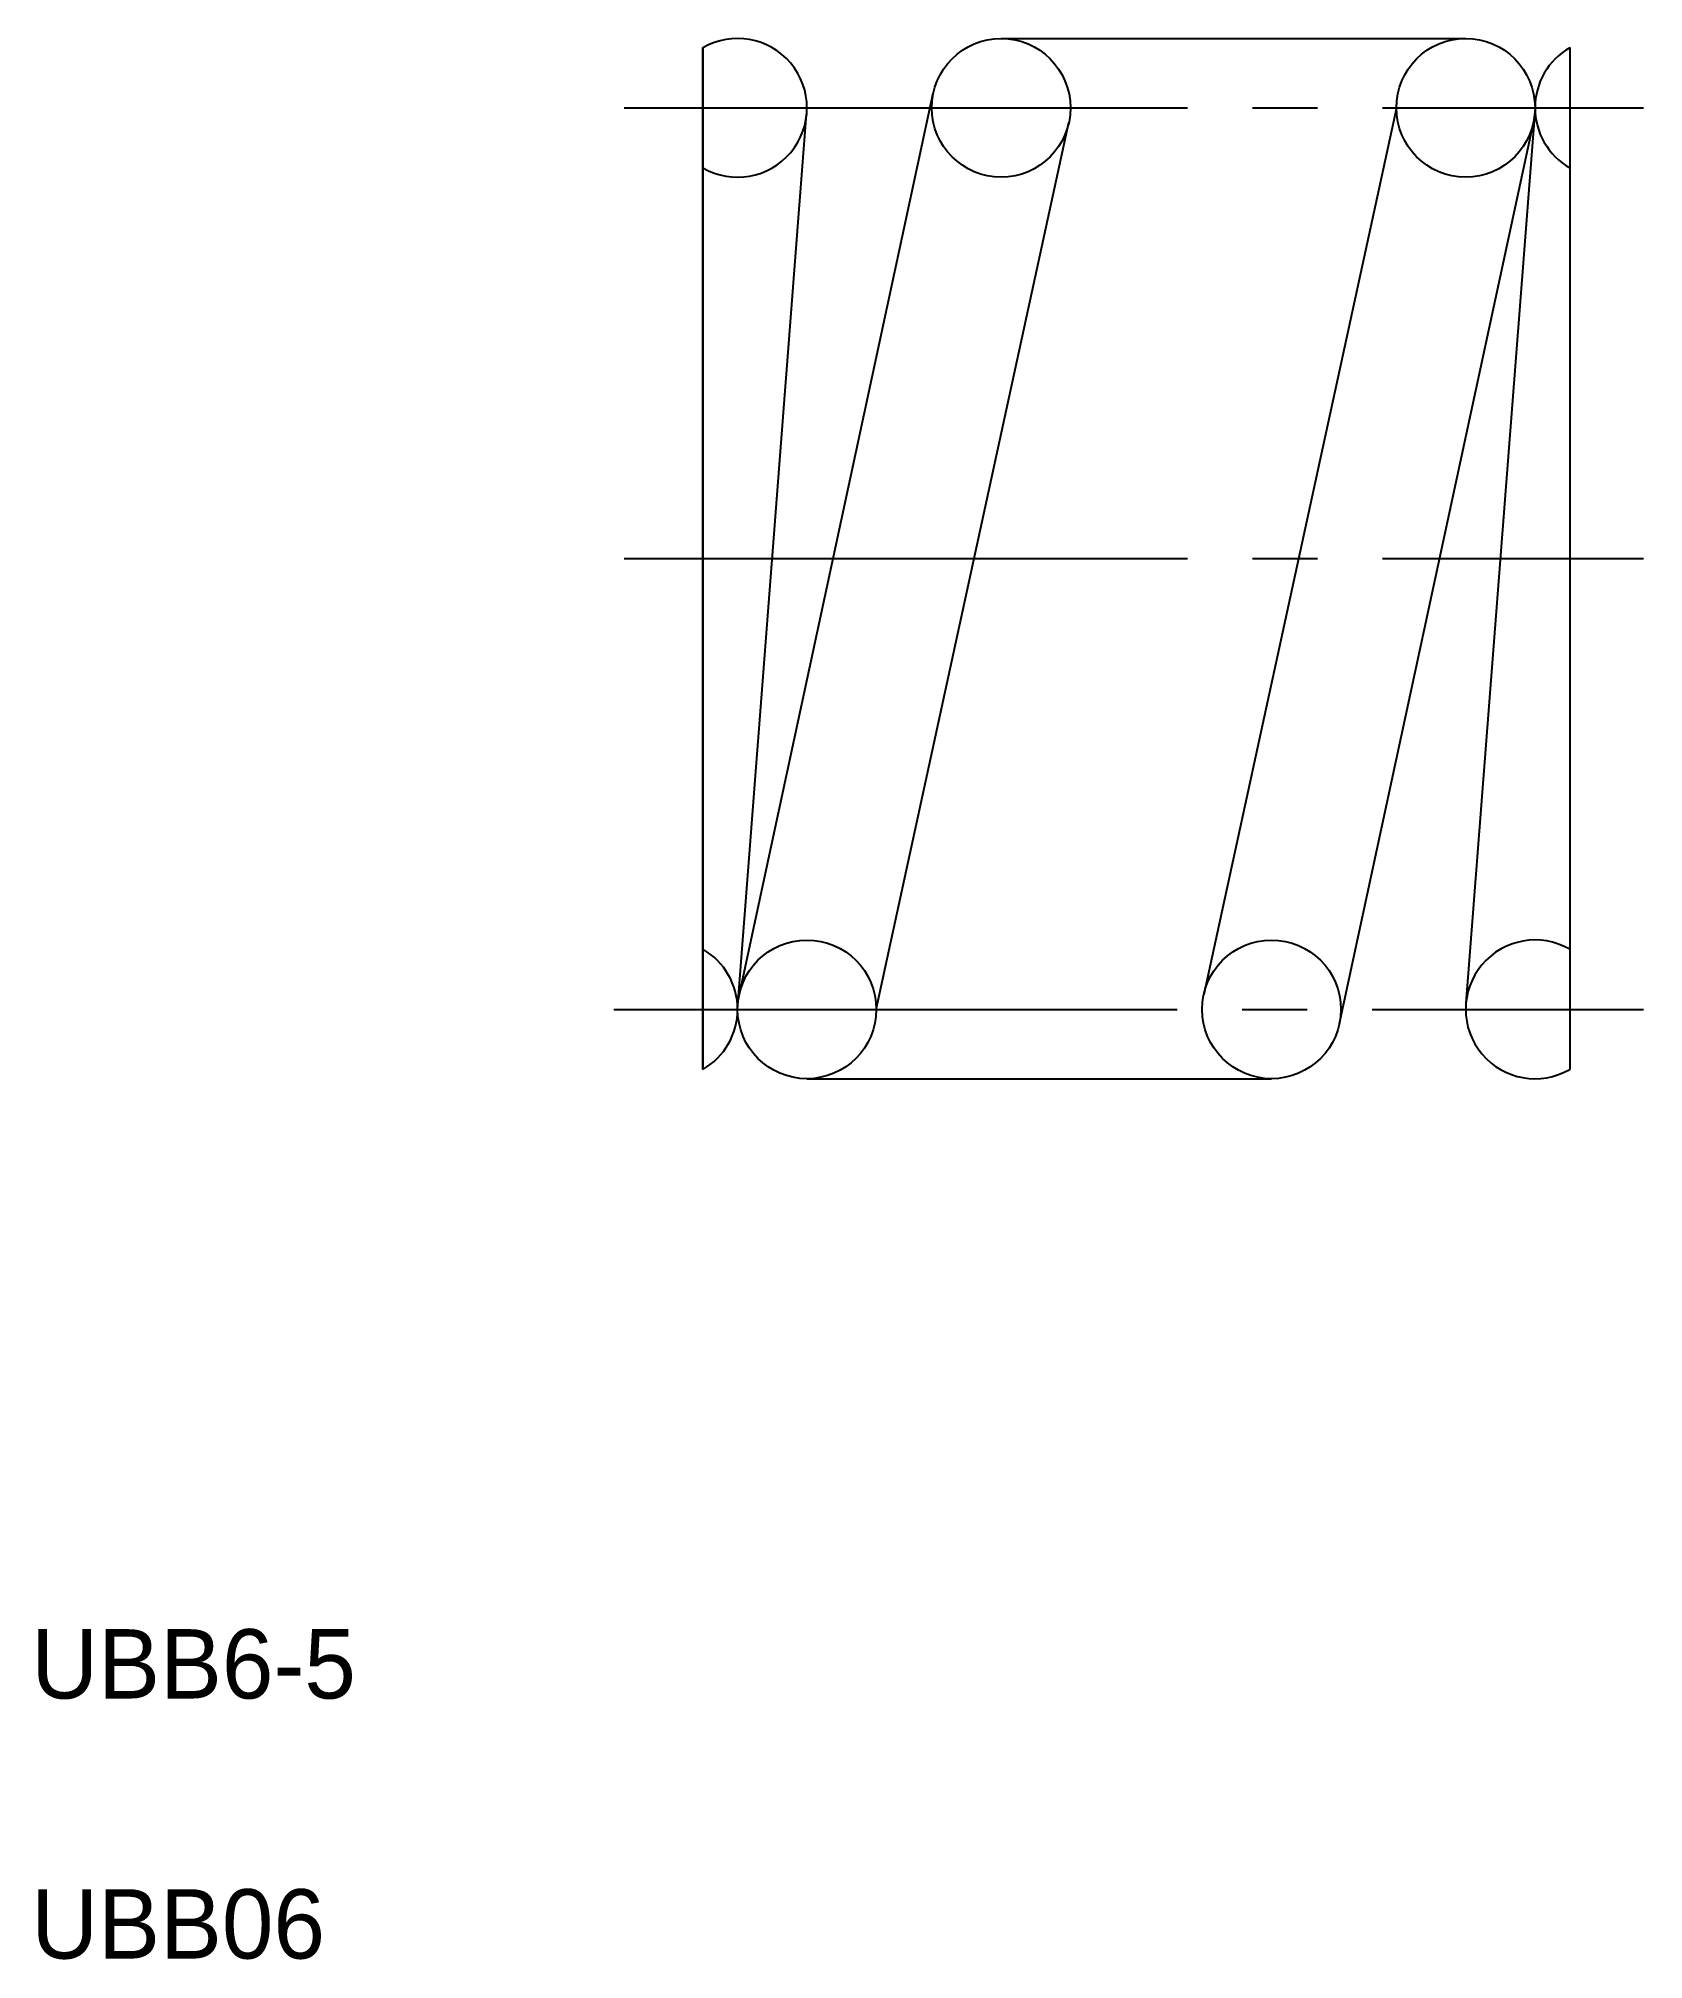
# Model space of a CAD drawing. Extents: x 8.2 to 17.4, y 3.7 to 14.8.
import ezdxf

# ---------------------------------------------------------------- set-up
doc = ezdxf.new("R2010")
doc.units = 0
doc.header["$LTSCALE"] = 0.25
doc.linetypes.add('CENTER', pattern=[17.5, 13, -1.5, 1.5, -1.5])
doc.linetypes.add('PHANTOM', pattern=[63.5, 31.75, -6.35, 6.35, -6.35, 6.35, -6.35])
doc.layers.get('0').update_dxf_attribs({"linetype": 'CONTINUOUS'})
doc.layers.add('CENTER', color=1, linetype='CENTER')

msp = doc.modelspace()

# ---------------------------------------------------------------- linework, layer by layer
at = {"color": 7, "linetype": 'CONTINUOUS'}
for p, q in [((12, 14.76), (12, 8.867)), ((12, 8.867), (12, 14.76)), ((17, 14.76), (17, 8.867)), ((12.216, 9.327), (13.329, 14.497)), ((16, 14.413), (14.889, 9.298)), ((16.8, 14.413), (16.401, 9.249)), ((12.2, 9.213), (12.598, 14.377)), ((13, 9.213), (14.111, 14.328)), ((16.786, 14.308), (15.671, 9.13))]:
    msp.add_line(p, q, dxfattribs=at)
at = {"color": 3, "linetype": 'PHANTOM'}
for p, q in [((13.72, 14.813), (16.4, 14.813)), ((12.6, 8.813), (15.28, 8.813))]:
    msp.add_line(p, q, dxfattribs=at)
at = {"color": 7, "linetype": 'CONTINUOUS'}
for centre in [(13.72, 14.413), (16.4, 14.413), (12.6, 9.213), (15.28, 9.213)]:
    msp.add_circle(centre, 0.4, dxfattribs=at)
for centre, start, end in [((12.2, 14.413), 240, 120), ((17.2, 14.413), 120, 240), ((11.8, 9.213), 300, 60), ((16.8, 9.213), 60, 300)]:
    msp.add_arc(centre, 0.4, start, end, dxfattribs=at)
at = {"layer": 'CENTER', "color": 1, "linetype": 'CENTER'}
for p, q in [((11.546, 14.413), (17.426, 14.413)), ((11.546, 11.813), (17.426, 11.813)), ((11.486, 9.213), (17.426, 9.213))]:
    msp.add_line(p, q, dxfattribs=at)

# ---------------------------------------------------------------- texts
for s, p in [('UBB6-5', (8.125, 5.238)), ('UBB06', (8.125, 3.738))]:
    msp.add_text(s, height=0.4).set_placement(p)

doc.saveas('drawing.dxf')
